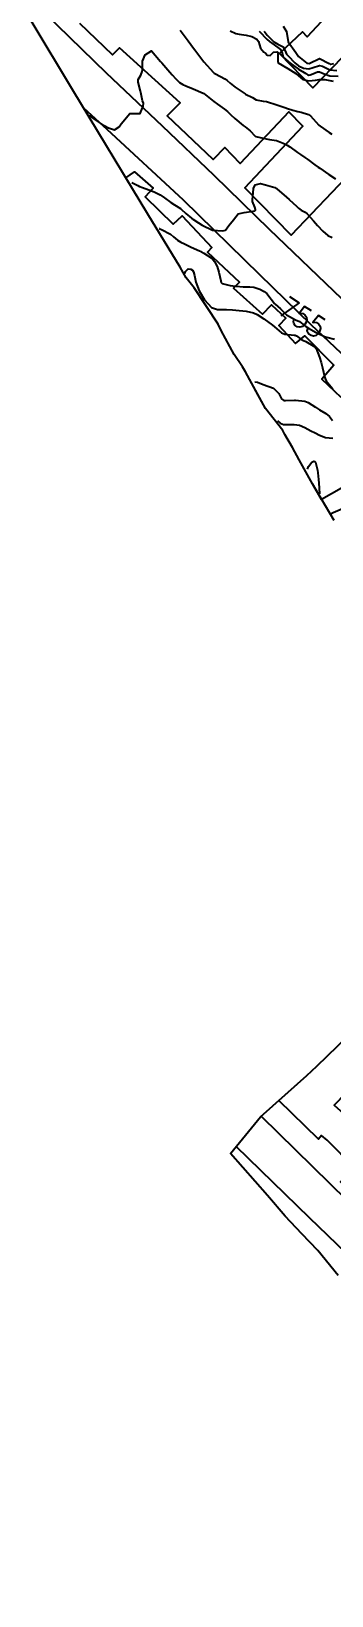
# Model space of a CAD drawing. Header units: metres. Extents: x 307586 to 320046, y 7427249 to 7434250.
# Drawn here: x 316639.2 to 316696.3, y 7432366.2 to 7432664.2 of the extents above; entities that cross this region are included whole.
import ezdxf
from ezdxf.enums import TextEntityAlignment as Align

# ---------------------------------------------------------------- set-up
doc = ezdxf.new("R2010")
doc.units = ezdxf.units.M
doc.header["$MEASUREMENT"] = 0
for name, color, linetype in [('Area', 45, 'Continuous'), ('Cotas', 45, 'Continuous'), ('Curvas de Nivel 1m', 11, 'Continuous'), ('Curvas de Nivel 5m', 15, 'Continuous'), ('Edificações', 30, 'Continuous'), ('Vias Primárias', 230, 'Continuous')]:
    doc.layers.add(name, color=color, linetype=linetype)
doc.styles.add('Style-STANDARD', font='STANDARD.shx')

msp = doc.modelspace()

# ---------------------------------------------------------------- linework, layer by layer
at = {"layer": 'Area'}
for points in [[(316696.78, 7432571.03, 758.54), (316692.67, 7432578.03, 762.68), (316690.14, 7432582.56, 762.66), (316688.9, 7432584.96, 761.78), (316687.39, 7432587.42, 761.79), (316687.01, 7432588.16, 761.88), (316683.73, 7432592.39, 760.6), (316682.33, 7432594.88, 760.68), (316679.93, 7432599.34, 760.1), (316679.33, 7432600.3, 760.48), (316677.74, 7432602.66, 760.83), (316675.3, 7432607.25, 759.65), (316674.7, 7432608.42, 760.5), (316670.17, 7432615.38, 759.95), (316668.65, 7432617.25, 759.17), (316667.49, 7432619.31, 759.03), (316661.36, 7432629.36, 755.89), (316647.08, 7432652.99, 758.01), (316639.16, 7432666.24, 752.08)], [(316697.56, 7432427.17, 768.94), (316693.67, 7432431.97, 769.25), (316690.62, 7432435.16, 769.34), (316687.46, 7432438.49, 770.5), (316684.14, 7432442.42, 769.53), (316677.1, 7432450.45, 769.58), (316682.8, 7432457.45, 769.6), (316691.58, 7432465.27, 773.75), (316693.51, 7432467.08, 773.74), (316699.48, 7432472.83, 772.68)]]:
    msp.add_polyline3d(points, dxfattribs=at)
at = {"layer": 'Curvas de Nivel 1m', "flags": 128}
for points, elevation in [([(316667.47, 7432664.45), (316668.08, 7432663.65), (316669, 7432662.43), (316670.05, 7432661.03), (316670.31, 7432660.68), (316670.5, 7432660.41), (316672.01, 7432658.39), (316673.85, 7432656.37), (316673.99, 7432656.27), (316674.23, 7432656.13), (316675.98, 7432655.15), (316676.46, 7432654.83), (316676.99, 7432654.33), (316677.96, 7432653.56), (316679.87, 7432652.3), (316679.94, 7432652.27), (316681.27, 7432651.62), (316681.93, 7432651.17), (316683.27, 7432650.92), (316683.93, 7432650.82), (316685.92, 7432650.23), (316687.41, 7432649.7), (316687.92, 7432649.53), (316688.92, 7432649.18), (316689.91, 7432648.92), (316690.52, 7432648.79), (316691.9, 7432648.36), (316692.27, 7432648.15), (316693.88, 7432646.35), (316694.12, 7432646.13), (316695.86, 7432644.95), (316696.38, 7432644.62)], 752), ([(316677.03, 7432664.34), (316678.09, 7432663.82), (316678.71, 7432663.69), (316680.08, 7432663.51), (316681.12, 7432663.24), (316682.07, 7432662.72), (316682.39, 7432662.28), (316682.78, 7432661), (316683.44, 7432660.26), (316683.78, 7432659.99), (316684.04, 7432659.7), (316684.64, 7432659.64), (316685.25, 7432660.24), (316685.94, 7432660.33), (316686.04, 7432660.27), (316686.07, 7432660.25), (316686.08, 7432660.23), (316686.1, 7432658.3), (316686.12, 7432658.23), (316688.01, 7432657.12), (316689.52, 7432656.18), (316689.99, 7432655.77), (316690.87, 7432655.06), (316691.98, 7432654.77), (316693.23, 7432654.89), (316693.98, 7432655.07), (316695.05, 7432655.05), (316695.98, 7432654.82), (316696.62, 7432654.74)], 751), ([(316683.5, 7432664.26), (316684.08, 7432663.49), (316685.33, 7432662.24), (316686.06, 7432661.79), (316687.09, 7432661.25), (316687.61, 7432660.21), (316687.72, 7432659.88), (316688.04, 7432659.52), (316689.33, 7432658.19), (316690.01, 7432657.64), (316690.97, 7432657.21), (316692.01, 7432657.1), (316692.83, 7432657.33), (316694.02, 7432657.71), (316694.56, 7432657.58), (316696, 7432656.87), (316697.34, 7432656.76)], 749), ([(316687.11, 7432665.22), (316687.7, 7432664.21), (316688.06, 7432662.2), (316689.51, 7432660.19), (316690.04, 7432659.45), (316691.62, 7432658.16), (316692.02, 7432658.09), (316692.08, 7432658.11), (316692.16, 7432658.16), (316694.03, 7432659.04), (316695.83, 7432658.11), (316696.02, 7432657.99), (316696.15, 7432657.98), (316696.73, 7432658.1)], 748), ([(316650.18, 7432648.21), (316650.85, 7432647.68), (316651.88, 7432646.96), (316652.45, 7432646.62), (316653.87, 7432645.86), (316654.99, 7432645.47), (316655.87, 7432646.03), (316656.23, 7432646.58), (316657.89, 7432648.56), (316659.89, 7432648.54), (316660.47, 7432649.98), (316660.54, 7432650.53), (316660.35, 7432650.96), (316660, 7432652.54), (316659.95, 7432652.84), (316659.48, 7432654.54), (316659.49, 7432655.04), (316659.99, 7432655.85), (316660.29, 7432656.54), (316660.32, 7432656.86), (316660.34, 7432658.54), (316660.84, 7432659.72), (316662.04, 7432660.51), (316663.77, 7432658.49), (316664.01, 7432658.21), (316665.52, 7432656.47), (316665.99, 7432655.95), (316666.68, 7432655.16), (316667.39, 7432654.45), (316667.97, 7432654.08), (316668.55, 7432653.85), (316669.96, 7432653.29), (316671.88, 7432652.45), (316671.94, 7432652.43), (316672, 7432652.39), (316673.93, 7432650.88), (316674.61, 7432650.36), (316675.91, 7432649.38), (316676.49, 7432648.92), (316677.14, 7432648.33), (316677.89, 7432647.62), (316679.5, 7432646.3), (316679.87, 7432646.02), (316680.81, 7432645.24), (316681.78, 7432644.27), (316681.85, 7432644.22), (316681.92, 7432644.2), (316683.85, 7432643.73), (316684.49, 7432643.6), (316685.84, 7432643.41), (316687.12, 7432642.92), (316687.83, 7432642.53), (316688.39, 7432642.19), (316689.81, 7432641.16), (316690.37, 7432640.74), (316691.25, 7432640.16), (316691.58, 7432639.94), (316691.8, 7432639.78), (316693.13, 7432638.79), (316693.78, 7432638.33), (316694.06, 7432638.13), (316695.77, 7432636.95), (316697.07, 7432636.09)], 753), ([(316658.29, 7432635.44), (316659.46, 7432634.82), (316659.73, 7432634.68), (316659.83, 7432634.64), (316660.13, 7432634.53), (316661.72, 7432633.97), (316662.55, 7432633.67), (316663.71, 7432633.09), (316664.53, 7432632.48), (316665.69, 7432631.62), (316666.41, 7432631.18), (316667.53, 7432630.44), (316667.68, 7432630.31), (316668.58, 7432629.52), (316669.66, 7432628.61), (316669.76, 7432628.53), (316669.93, 7432628.42), (316670.97, 7432627.72), (316671.65, 7432627.3), (316673.63, 7432626.37), (316675.63, 7432626.2), (316676.15, 7432626.34), (316676.77, 7432627.21), (316677.66, 7432628.32), (316678.55, 7432629.44), (316679.68, 7432629.7), (316681.39, 7432629.99), (316681.68, 7432630.05), (316681.83, 7432630.12), (316681.83, 7432630.27), (316681.69, 7432630.71), (316681.24, 7432631.82), (316681.28, 7432632.28), (316681.32, 7432632.66), (316681.42, 7432634.27), (316681.74, 7432634.98), (316682.77, 7432635.24), (316683.74, 7432634.96), (316685.51, 7432634.45), (316685.73, 7432634.37), (316685.82, 7432634.31), (316685.92, 7432634.23), (316687.71, 7432632.65), (316688.21, 7432632.19), (316689.69, 7432630.83), (316690.04, 7432630.52), (316690.51, 7432630.17), (316691.27, 7432629.75), (316691.68, 7432629.46), (316692.9, 7432628.14), (316693.65, 7432627.2), (316694.65, 7432626.12), (316695.62, 7432625.31), (316696.45, 7432624.93)], 754), ([(316668.41, 7432618.11), (316668.52, 7432618.46), (316669, 7432618.98), (316669.55, 7432618.89), (316669.84, 7432618.71), (316670.03, 7432618.41), (316670.22, 7432617.72), (316670.5, 7432616.41), (316671.12, 7432614.77), (316672.13, 7432613.08), (316673.46, 7432611.61), (316674.59, 7432611.22), (316675.45, 7432611.21), (316676.32, 7432611.21), (316677.45, 7432611.16), (316678.7, 7432611.05), (316679.45, 7432610.98), (316680.06, 7432610.9), (316681.45, 7432610.58), (316682.12, 7432610.26), (316683.43, 7432609.42), (316685.06, 7432608.23), (316685.42, 7432607.95), (316686.81, 7432606.8), (316687.4, 7432606.51), (316689.21, 7432606.36), (316689.39, 7432606.32), (316689.62, 7432606.18), (316690.68, 7432605.45), (316691.38, 7432605.14), (316693.1, 7432604.13), (316693.37, 7432603.8), (316694.02, 7432602.12), (316694.31, 7432601.14), (316694.57, 7432600.12), (316694.99, 7432598.43), (316695.08, 7432598.11), (316695.3, 7432597.65), (316696.58, 7432596.09)], 756), ([(316681.69, 7432597.47), (316682.19, 7432597.37), (316683.28, 7432596.93), (316685.27, 7432596.23), (316686.26, 7432595.21), (316686.81, 7432594.21), (316687.25, 7432593.91), (316687.52, 7432593.92), (316689.25, 7432593.98), (316689.45, 7432593.98), (316691.25, 7432593.79), (316691.85, 7432593.54), (316693.23, 7432592.62), (316694.04, 7432592.12), (316695.22, 7432591.42), (316695.94, 7432590.83), (316696.5, 7432590.09)], 757), ([(316686.02, 7432589.99), (316686.51, 7432589.58), (316687.19, 7432589.33), (316688.1, 7432589.29), (316689.19, 7432589.3), (316690.18, 7432589.16), (316691.19, 7432588.72), (316692.36, 7432588.14), (316693.18, 7432587.76), (316693.99, 7432587.3), (316695.16, 7432586.83), (316696.52, 7432586.73)], 758), ([(316691.75, 7432580.81), (316691.94, 7432581.3), (316692.57, 7432582.14), (316692.93, 7432582.31), (316693.11, 7432582.28), (316693.24, 7432582.13), (316693.61, 7432580.64), (316693.7, 7432580.12), (316693.8, 7432578.85), (316693.86, 7432578.12), (316693.97, 7432577.19), (316694.04, 7432576.12)], 759)]:
    msp.add_lwpolyline(points, dxfattribs=dict(at, elevation=elevation))
at = {"layer": 'Curvas de Nivel 5m', "flags": 128}
for points, elevation in [([(316682.55, 7432664.27), (316684.07, 7432662.65), (316684.5, 7432662.25), (316686.05, 7432661.12), (316686.58, 7432660.76), (316686.82, 7432660.22), (316687.1, 7432659.28), (316688.03, 7432658.48), (316688.39, 7432658.2), (316690, 7432656.98), (316691.42, 7432656.16), (316691.79, 7432655.95), (316691.99, 7432655.89), (316692.21, 7432655.93), (316692.77, 7432656.14), (316693.64, 7432656.49), (316694, 7432656.52), (316694.88, 7432656.12), (316695.99, 7432655.74), (316697.56, 7432655.66)], 750), ([(316663.52, 7432626.66), (316663.56, 7432626.65), (316663.63, 7432626.62), (316663.92, 7432626.49), (316665.62, 7432625.57), (316666.25, 7432625.09), (316667, 7432624.45), (316667.61, 7432624.08), (316668.3, 7432623.74), (316669.59, 7432623.13), (316671.2, 7432622.4), (316671.47, 7432622.28), (316671.58, 7432622.22), (316672, 7432621.96), (316673.57, 7432620.91), (316674.05, 7432620.37), (316674.51, 7432619.4), (316674.84, 7432618.36), (316675.21, 7432616.66), (316675.32, 7432616.35), (316675.51, 7432616.17), (316676.99, 7432615.81), (316677.51, 7432615.76), (316678.12, 7432615.7), (316679.51, 7432615.56), (316680.74, 7432615.52), (316681.5, 7432615.46), (316682.64, 7432615.12), (316683.5, 7432614.66), (316683.96, 7432614.25), (316685.46, 7432612.35), (316685.58, 7432612.23), (316686.58, 7432611.34), (316687.45, 7432610.47), (316687.76, 7432610.2), (316689.43, 7432609.27), (316690.2, 7432608.94), (316691.18, 7432608.15), (316691.42, 7432607.96), (316691.91, 7432607.65), (316693.4, 7432606.86), (316694.99, 7432606.11), (316695.39, 7432605.96), (316696.88, 7432605.58)], 755)]:
    msp.add_lwpolyline(points, dxfattribs=dict(at, elevation=elevation))
at = {"layer": 'Edificações'}
for points in [[(316701.55, 7432673.81), (316691.64, 7432663.16), (316690.79, 7432664.13), (316686.43, 7432660.01), (316692.73, 7432653.44), (316709.68, 7432671.05)], [(316700.22, 7432637.58), (316688.61, 7432625.39), (316679.79, 7432634.39), (316690.84, 7432646.18), (316688.19, 7432648.88), (316678.89, 7432639.06), (316676.01, 7432642.06), (316673.77, 7432639.83), (316664.99, 7432648.13), (316667.46, 7432650.6), (316655.93, 7432661.06), (316654.62, 7432659.74), (316648.38, 7432665.74)]]:
    msp.add_lwpolyline(points, dxfattribs=at)
at = {"layer": 'Edificações', "elevation": 756.51}
msp.add_lwpolyline([(316703.49, 7432580.15), (316694.42, 7432575.05), (316692.67, 7432578.03), (316690.14, 7432582.56), (316688.9, 7432584.96), (316687.39, 7432587.42), (316687.01, 7432588.16), (316683.73, 7432592.39), (316679.93, 7432599.34), (316679.33, 7432600.3), (316677.74, 7432602.66), (316675.3, 7432607.25), (316674.7, 7432608.42), (316670.17, 7432615.38), (316668.65, 7432617.25), (316667.49, 7432619.31), (316661.36, 7432629.36), (316657.18, 7432636.28), (316658.82, 7432637.47), (316662.37, 7432634.37), (316660.82, 7432632.7), (316666.18, 7432627.48), (316667.85, 7432629.06), (316673.55, 7432623.03), (316672.67, 7432622.15), (316678.79, 7432616.46), (316677.66, 7432615.29), (316683.18, 7432610.32), (316684.9, 7432612.11), (316687.63, 7432609.58), (316686.25, 7432608.16), (316689.47, 7432604.74), (316691.22, 7432606.2), (316696.75, 7432600.59), (316694.45, 7432597.95), (316698.09, 7432594.52)], dxfattribs=at)
at = {"layer": 'Edificações', "elevation": 771.24}
msp.add_lwpolyline([(316686.27, 7432460.54), (316691.58, 7432465.27), (316693.51, 7432467.08), (316699.48, 7432472.83), (316701.96, 7432475.11), (316707.36, 7432470.49), (316696.82, 7432459.67), (316698.58, 7432458.04), (316701.85, 7432461.25), (316705.16, 7432457.94), (316708.75, 7432461.7), (316711.52, 7432459.15), (316715.02, 7432462.86), (316720.99, 7432457.21), (316716.95, 7432452.96), (316714.98, 7432454.66), (316712.56, 7432452.06), (316713.54, 7432451.07), (316703.06, 7432440.11), (316698, 7432445.04), (316700.69, 7432447.72), (316695.45, 7432452.95), (316694.41, 7432453.86), (316693.83, 7432453.19)], close=True, dxfattribs=at)
at = {"layer": 'Vias Primárias'}
for points, elevation in [([(316707.47, 7432675.77), (316722.78, 7432661.84), (316740.04, 7432645.08), (316760.22, 7432625.84), (316770.84, 7432615.04, -0.06203), (316772.68, 7432612.63, -0.227117), (316772.95, 7432609.38, -0.071397), (316771.07, 7432605.99, -0.147234), (316769.86, 7432605.11), (316755.76, 7432599.21), (316738.44, 7432590.92), (316730.14, 7432587.69, -0.154901), (316725.95, 7432587.42, -0.107148), (316723.77, 7432588.49), (316713.56, 7432598.46), (316698.25, 7432613.23), (316684.48, 7432626.45), (316673.94, 7432636.73), (316664.1, 7432646.13), (316653.46, 7432656.24), (316641.77, 7432667.62)], 750.26), ([(316707.47, 7432675.77), (316722.78, 7432661.84), (316740.04, 7432645.08), (316760.22, 7432625.84), (316770.84, 7432615.04, -0.06203), (316772.68, 7432612.63, -0.227117), (316772.95, 7432609.38, -0.071397), (316771.07, 7432605.99, -0.147234), (316769.86, 7432605.11), (316755.76, 7432599.21), (316738.44, 7432590.92), (316730.14, 7432587.69, -0.154901), (316725.95, 7432587.42, -0.107148), (316723.77, 7432588.49), (316713.56, 7432598.46), (316698.25, 7432613.23), (316684.48, 7432626.45), (316673.94, 7432636.73), (316664.1, 7432646.13), (316653.46, 7432656.24), (316641.77, 7432667.62)], 750.26), ([(316696.02, 7432572.33), (316710.29, 7432578.52, 0.089256), (316712.66, 7432580.1, 0.18039), (316714.26, 7432583.42, 0.004144), (316714.38, 7432584.95, 0.152713), (316713.78, 7432587.57, 0.065177), (316711.84, 7432590.06, 0.015534), (316707.29, 7432594.29), (316692.4, 7432608.28), (316682.64, 7432617.81), (316668.13, 7432632.04), (316653.59, 7432645.52), (316649.14, 7432649.58)], 759.31), ([(316696.02, 7432572.33), (316710.29, 7432578.52, 0.089256), (316712.66, 7432580.1, 0.18039), (316714.26, 7432583.42, 0.004144), (316714.38, 7432584.95, 0.152713), (316713.78, 7432587.57, 0.065177), (316711.84, 7432590.06, 0.015534), (316707.29, 7432594.29), (316692.4, 7432608.28), (316682.64, 7432617.81), (316668.13, 7432632.04), (316653.59, 7432645.52), (316649.14, 7432649.58)], 759.31), ([(316750.91, 7432366.2), (316753.91, 7432367.4, 0.173923), (316756.33, 7432369.56, 0.222871), (316756.7, 7432375.68, 0.13305), (316754.85, 7432378.15), (316738.22, 7432393.86), (316722.5, 7432408.86), (316707.77, 7432423.07), (316692.12, 7432438.17), (316678.17, 7432451.76)], 767.58), ([(316750.91, 7432366.2), (316753.91, 7432367.4, 0.173923), (316756.33, 7432369.56, 0.222871), (316756.7, 7432375.68, 0.13305), (316754.85, 7432378.15), (316738.22, 7432393.86), (316722.5, 7432408.86), (316707.77, 7432423.07), (316692.12, 7432438.17), (316678.17, 7432451.76)], 767.58)]:
    msp.add_lwpolyline(points, format="xyb", dxfattribs=dict(at, elevation=elevation))
at = {"layer": 'Vias Primárias', "elevation": 769.65}
msp.add_lwpolyline([(316682.91, 7432457.54), (316702.47, 7432438.37)], dxfattribs=at)
msp.add_lwpolyline([(316682.91, 7432457.54), (316702.47, 7432438.37)], dxfattribs=at)

# ---------------------------------------------------------------- texts
at = {"layer": 'Cotas', "style": 'Style-STANDARD'}
msp.add_text('755', height=4, rotation=326.9509, dxfattribs=at).set_placement((316690.74, 7432609.71, 755), align=Align.MIDDLE_CENTER)

doc.saveas('drawing.dxf')
